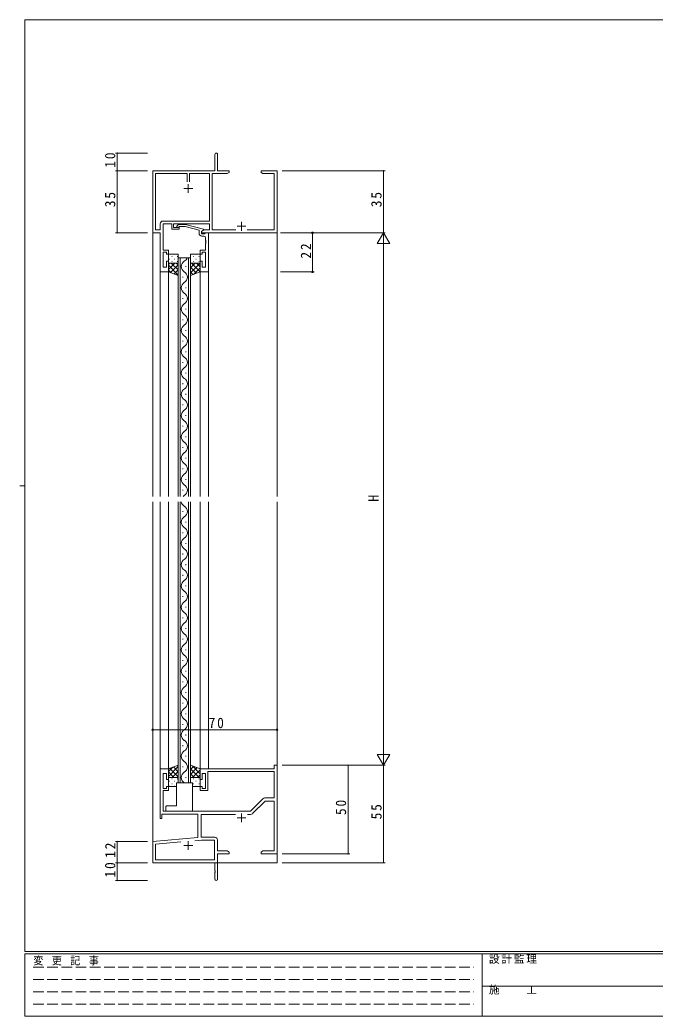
# Model space of a CAD drawing. Units: millimetres, scale not verified. Extents: x -594 to 199, y -420 to 144.
# Drawn here: x -594 to -236, y -420 to 141 of the extents above; entities that cross this region are included whole.
import ezdxf
from ezdxf.enums import TextEntityAlignment as Align

# ---------------------------------------------------------------- set-up
doc = ezdxf.new("R2010")
doc.units = ezdxf.units.MM
doc.header["$LTSCALE"] = 2
doc.linetypes.add('DASHED3', pattern=[4, 3, -1])
for name, color, linetype, lineweight in [('0-1_YKK_ZWAK', 7, 'Continuous', 9), ('0-3_YKK_11', 7, 'Continuous', 9), ('0-4_YKK_12', 2, 'Continuous', 9), ('0-5_YKK_13', 4, 'Continuous', 9), ('0-6_YKK_D', 6, 'Continuous', 9)]:
    doc.layers.add(name, color=color, linetype=linetype, lineweight=lineweight)
doc.styles.add('ＭＳ ゴシック', font='')
doc.styles.get('ＭＳ ゴシック').set_extended_font_data('MS Gothic')

msp = doc.modelspace()

# ---------------------------------------------------------------- linework, layer by layer
at = {"layer": '0-1_YKK_ZWAK'}
for p, q in [((-591.2, -383.6), (-591.2, 141.4)), ((178.8, 141.4), (-591.2, 141.4)), ((-594, -121.1), (-591.2, -121.1)), ((178.8, -383.6), (-591.2, -383.6)), ((-591.2, -420), (-591.2, -385)), ((141, -385), (-591.2, -385)), ((-333.6, -385), (-333.6, -420)), ((-333.6, -403.199), (-204.8, -403.199)), ((-591.2, -420), (141, -420))]:
    msp.add_line(p, q, dxfattribs=at)
at = {"layer": '0-1_YKK_ZWAK', "linetype": 'DASHED3'}
for p, q in [((-586.601, -392.512), (-338.409, -392.512)), ((-586.601, -399.441), (-338.409, -399.441)), ((-586.601, -406.37), (-338.409, -406.37)), ((-586.601, -413.298), (-338.409, -413.298))]:
    msp.add_line(p, q, dxfattribs=at)
at = {"layer": '0-3_YKK_11'}
for p, q in [((-484.2, 65.65), (-484.2, 56.4)), ((-482.7, 56.4), (-482.7, 65.65)), ((-519.2, 56.4), (-519.2, 21.4)), ((-484.2, 56.4), (-519.2, 56.4)), ((-476.2, 56.4), (-482.7, 56.4)), ((-458.2, 56.4), (-458.2, 55.4)), ((-454.658, 56.4), (-458.2, 56.4)), ((-454.475, 56.28), (-454.658, 56.4)), ((-453.925, 56.28), (-454.475, 56.28)), ((-453.742, 56.4), (-453.925, 56.28)), ((-453.658, 56.4), (-453.742, 56.4)), ((-453.475, 56.28), (-453.658, 56.4)), ((-452.925, 56.28), (-453.475, 56.28)), ((-452.742, 56.4), (-452.925, 56.28)), ((-449.2, 56.4), (-452.742, 56.4)), ((-449.2, 21.4), (-449.2, 56.4)), ((-517.57, 23.03), (-517.57, 54.77)), ((-517.57, 54.77), (-499.85, 54.77)), ((-499.85, 54.77), (-499.85, 50.1)), ((-498.55, 50.1), (-498.55, 54.77)), ((-498.55, 54.77), (-487.3, 54.77)), ((-498.55, 50.1), (-498.55, 54.77)), ((-487.3, 54.77), (-487.3, 28.03)), ((-485.67, 54.77), (-477.291, 54.77)), ((-485.67, 23.03), (-485.67, 54.77)), ((-458.2, 55.4), (-457.109, 54.77)), ((-457.109, 54.77), (-450.83, 54.77)), ((-450.83, 54.77), (-450.83, 23.03)), ((-501.7, 46.4), (-496.7, 46.4)), ((-499.2, 48.9), (-499.2, 43.9)), ((-515, 23.03), (-517.57, 23.03)), ((-515, 26.43), (-515, 23.03)), ((-487.3, 28.03), (-513.4, 28.03)), ((-513.37, 11.6), (-513.37, 26.4)), ((-513.37, 26.4), (-508.5, 26.4)), ((-508.5, 26.4), (-508.5, 23.4)), ((-508.5, 23.4), (-504.3, 23.4)), ((-507.5, 24.4), (-507.5, 26.4)), ((-507.5, 26.4), (-487.3, 26.4)), ((-504.3, 24.4), (-507.5, 24.4)), ((-505.424, 25.424), (-504.649, 26.2)), ((-504.649, 26.2), (-500.703, 26.2)), ((-504.151, 25), (-504.576, 24.576)), ((-504.3, 23.4), (-504.3, 24.4)), ((-500.861, 25), (-504.151, 25)), ((-493.1, 22.92), (-500.861, 25)), ((-500.703, 26.2), (-490.6, 23.493)), ((-493.1, 21.1), (-493.1, 22.92)), ((-490.362, 23.03), (-491.8, 22.2)), ((-490.6, 22.893), (-491.8, 22.2)), ((-490.6, 23.493), (-490.6, 22.893)), ((-487.3, 23.03), (-490.362, 23.03)), ((-487.3, 26.4), (-487.3, 23.03)), ((-472.44, 23.03), (-485.67, 23.03)), ((-471.7, 25.1), (-466.7, 25.1)), ((-469.2, 27.6), (-469.2, 22.6)), ((-450.83, 23.03), (-465.96, 23.03)), ((-519.2, 21.4), (-515, 21.4)), ((-515, 21.4), (-515, -0.6)), ((-491.8, 22.2), (-491.8, 20.9)), ((-491.8, 21.4), (-449.2, 21.4)), ((-491.8, 20.9), (-490, 20.9)), ((-490.43, 19.6), (-491.6, 19.6)), ((-490, 20.9), (-489.8, 21.1)), ((-489.8, 21.1), (-489.5, 21.4)), ((-489.5, 21.4), (-487.8, 21.4)), ((-489.43, 17.358), (-489.43, 18.6)), ((-489.31, 17.175), (-489.43, 17.358)), ((-489.31, 16.625), (-489.31, 17.175)), ((-487.8, 21.4), (-487.8, -0.6)), ((-510.4, 11.6), (-513.37, 11.6)), ((-510.4, 9.4), (-510.4, 11.6)), ((-492.4, 11.6), (-489.43, 11.6)), ((-492.4, 9.4), (-492.4, 11.6)), ((-489.43, 16.442), (-489.31, 16.625)), ((-489.43, 16.358), (-489.43, 16.442)), ((-489.31, 16.175), (-489.43, 16.358)), ((-489.43, 15.442), (-489.31, 15.625)), ((-489.43, 11.6), (-489.43, 15.442)), ((-489.31, 15.625), (-489.31, 16.175)), ((-513.37, 10.6), (-511.4, 10.6)), ((-513.37, 2.1), (-513.37, 10.6)), ((-511.4, 10.6), (-511.4, 9.4)), ((-511.4, 9.4), (-510.4, 9.4)), ((-491.4, 9.4), (-492.4, 9.4)), ((-491.4, 10.6), (-491.4, 9.4)), ((-489.43, 10.6), (-491.4, 10.6)), ((-489.43, 2.1), (-489.43, 10.6)), ((-511.4, 2.1), (-513.37, 2.1)), ((-511.4, 5.4), (-511.4, 2.1)), ((-510.4, 5.4), (-511.4, 5.4)), ((-510.4, -0.6), (-510.4, 5.4)), ((-492.4, 5.4), (-491.4, 5.4)), ((-492.4, -0.6), (-492.4, 5.4)), ((-491.4, 5.4), (-491.4, 2.1)), ((-491.4, 2.1), (-489.43, 2.1)), ((-515, -0.6), (-510.4, -0.6)), ((-487.8, -0.6), (-492.4, -0.6)), ((-515, -280.597), (-510.4, -280.597)), ((-515, -308.597), (-515, -280.597)), ((-510.4, -280.597), (-510.4, -286.597)), ((-492.4, -286.597), (-492.4, -280.597)), ((-492.4, -280.597), (-450.83, -280.597)), ((-450.83, -278.597), (-449.2, -278.597)), ((-450.83, -280.597), (-450.83, -278.597)), ((-449.2, -278.597), (-449.2, -328.597)), ((-513.37, -283.297), (-513.37, -291.797)), ((-511.4, -283.297), (-513.37, -283.297)), ((-511.4, -286.597), (-511.4, -283.297)), ((-491.4, -283.297), (-491.4, -286.597)), ((-489.4, -283.297), (-491.4, -283.297)), ((-489.4, -291.797), (-489.4, -283.297)), ((-488.2, -282.227), (-488.2, -292.797)), ((-450.83, -282.227), (-488.2, -282.227)), ((-450.83, -297.097), (-450.83, -282.227)), ((-513.37, -291.797), (-511.4, -291.797)), ((-510.4, -286.597), (-511.4, -286.597)), ((-511.4, -290.597), (-510.4, -290.597)), ((-511.4, -291.797), (-511.4, -290.597)), ((-510.4, -290.597), (-510.4, -292.797)), ((-491.4, -286.597), (-492.4, -286.597)), ((-492.4, -290.597), (-491.4, -290.597)), ((-492.4, -292.797), (-492.4, -290.597)), ((-491.4, -290.597), (-491.4, -291.797)), ((-491.4, -291.797), (-489.4, -291.797)), ((-513.37, -292.797), (-513.37, -304.597)), ((-510.4, -292.797), (-513.37, -292.797)), ((-488.2, -292.797), (-492.4, -292.797)), ((-456.037, -297.097), (-450.83, -297.097)), ((-464.2, -304.597), (-457.169, -297.566)), ((-455.954, -298.897), (-462.986, -305.928)), ((-450.83, -298.897), (-455.954, -298.897)), ((-450.83, -326.967), (-450.83, -298.897)), ((-514, -308.597), (-515, -308.597)), ((-514, -306.227), (-514, -308.597)), ((-493.7, -306.227), (-514, -306.227)), ((-513.37, -304.597), (-464.2, -304.597)), ((-493.7, -319.366), (-493.7, -306.227)), ((-472.625, -306.397), (-491.9, -306.397)), ((-491.9, -306.397), (-491.9, -319.197)), ((-471.7, -308.297), (-466.7, -308.297)), ((-469.2, -305.797), (-469.2, -310.797)), ((-464.117, -306.397), (-465.775, -306.397)), ((-519.2, -321.597), (-493.7, -319.366)), ((-491.9, -319.197), (-484.3, -319.197)), ((-519.2, -333.597), (-519.2, -321.597)), ((-517.57, -323.091), (-503.353, -321.847)), ((-517.57, -331.967), (-517.57, -323.091)), ((-501.7, -323.897), (-496.7, -323.897)), ((-499.2, -321.397), (-499.2, -326.397)), ((-495.466, -321.157), (-491.697, -320.827)), ((-495.466, -321.157), (-491.697, -320.827)), ((-491.697, -320.827), (-484.33, -320.827)), ((-484.33, -320.827), (-484.33, -331.967)), ((-482.7, -320.797), (-482.7, -326.967)), ((-482.7, -326.967), (-477.291, -326.967)), ((-476.2, -328.597), (-482.7, -328.597)), ((-482.7, -328.597), (-482.7, -342.847)), ((-458.2, -327.597), (-457.109, -326.967)), ((-458.2, -328.597), (-458.2, -327.597)), ((-454.658, -328.597), (-458.2, -328.597)), ((-457.109, -326.967), (-450.83, -326.967)), ((-454.475, -328.477), (-454.658, -328.597)), ((-453.925, -328.477), (-454.475, -328.477)), ((-453.742, -328.597), (-453.925, -328.477)), ((-453.658, -328.597), (-453.742, -328.597)), ((-453.475, -328.477), (-453.658, -328.597)), ((-452.925, -328.477), (-453.475, -328.477)), ((-452.742, -328.597), (-452.925, -328.477)), ((-449.2, -328.597), (-452.742, -328.597)), ((-484.2, -333.597), (-519.2, -333.597)), ((-484.33, -331.967), (-517.57, -331.967)), ((-484.2, -338.139), (-484.2, -333.597)), ((-484.08, -338.322), (-484.2, -338.139)), ((-484.2, -339.055), (-484.08, -338.872)), ((-484.2, -342.847), (-484.2, -339.055)), ((-484.08, -338.872), (-484.08, -338.322))]:
    msp.add_line(p, q, dxfattribs=at)
for points in [[(-477.291, 54.77), (-476.2, 55.4), (-476.2, 56.4)], [(-490.362, 23.03), (-491.8, 22.2), (-491.8, 21.4)], [(-477.291, -326.967), (-476.2, -327.597), (-476.2, -328.597)]]:
    msp.add_lwpolyline(points, dxfattribs=at)
for centre, radius, start, end in [((-483.45, 65.65), 0.75, 359.99998, 180), ((-513.4, 26.43), 1.6, 90, 179.99998), ((-505, 25), 0.6, 134.99998, 315), ((-491.6, 21.1), 1.5, 180, 269.99998), ((-490.43, 18.6), 1, 0, 89.99998), ((-456.037, -298.697), 1.6, 89.99998, 134.99998), ((-464.117, -304.797), 1.6, 269.99998, 314.99998), ((-484.3, -320.797), 1.6, 0, 89.99998), ((-483.45, -342.847), 0.75, 179.99998, 0)]:
    msp.add_arc(centre, radius, start, end, dxfattribs=at)
at = {"layer": '0-4_YKK_12'}
for p, q in [((-519.2, 51.4), (-519.2, -127.1)), ((-449.2, 51.4), (-449.2, -127.1)), ((-504.8, -127.1), (-504.8, 7.4)), ((-504.8, 7.4), (-498, 7.4)), ((-503.8, 7.4), (-503.8, -127.1)), ((-499, -127.1), (-499, 7.4)), ((-498, 7.4), (-498, -127.1)), ((-500.64, 2.2), (-500.64, 2.6)), ((-515, -0.3), (-515, -127.1)), ((-510.4, -0.1), (-510.4, -127.1)), ((-502.16, -3.8), (-502.16, -3.4)), ((-492.4, -0.3), (-492.4, -127.1)), ((-487.8, -0.3), (-487.8, -127.1)), ((-500.64, -9.8), (-500.64, -9.4)), ((-502.16, -15.8), (-502.16, -15.4)), ((-500.64, -21.8), (-500.64, -21.4)), ((-502.16, -27.8), (-502.16, -27.4)), ((-500.64, -33.8), (-500.64, -33.4)), ((-502.16, -39.8), (-502.16, -39.4)), ((-500.64, -45.8), (-500.64, -45.4)), ((-502.16, -51.8), (-502.16, -51.4)), ((-500.64, -57.8), (-500.64, -57.4)), ((-502.16, -63.8), (-502.16, -63.4)), ((-500.64, -69.8), (-500.64, -69.4)), ((-502.16, -75.8), (-502.16, -75.4)), ((-500.64, -81.8), (-500.64, -81.4)), ((-502.16, -87.8), (-502.16, -87.4)), ((-500.64, -93.8), (-500.64, -93.4)), ((-502.16, -99.8), (-502.16, -99.4)), ((-500.64, -105.8), (-500.64, -105.4)), ((-502.16, -111.8), (-502.16, -111.4)), ((-500.64, -117.8), (-500.64, -117.4)), ((-502.16, -123.8), (-502.16, -123.4)), ((-519.2, -130.1), (-519.2, -333.6)), ((-515, -130.1), (-515, -280.9)), ((-510.4, -130.1), (-510.4, -281.1)), ((-504.8, -288.6), (-504.8, -130.1)), ((-503.8, -130.1), (-503.8, -288.6)), ((-499, -288.6), (-499, -130.1)), ((-498, -130.1), (-498, -288.6)), ((-492.4, -130.1), (-492.4, -280.9)), ((-487.8, -130.1), (-487.8, -280.6)), ((-449.2, -130.1), (-449.2, -278.6)), ((-502.16, -135.8), (-502.16, -135.4)), ((-500.64, -141.8), (-500.64, -141.4)), ((-502.16, -147.8), (-502.16, -147.4)), ((-500.64, -153.8), (-500.64, -153.4)), ((-502.16, -159.8), (-502.16, -159.4)), ((-500.64, -165.8), (-500.64, -165.4)), ((-502.16, -171.8), (-502.16, -171.4)), ((-500.64, -177.8), (-500.64, -177.4)), ((-502.16, -183.8), (-502.16, -183.4)), ((-500.64, -189.8), (-500.64, -189.4)), ((-502.16, -195.8), (-502.16, -195.4)), ((-500.64, -201.8), (-500.64, -201.4)), ((-502.16, -207.8), (-502.16, -207.4)), ((-500.64, -213.8), (-500.64, -213.4)), ((-502.16, -219.8), (-502.16, -219.4)), ((-500.64, -225.8), (-500.64, -225.4)), ((-502.16, -231.8), (-502.16, -231.4)), ((-500.64, -237.8), (-500.64, -237.4)), ((-502.16, -243.8), (-502.16, -243.4)), ((-500.64, -249.8), (-500.64, -249.4)), ((-502.16, -255.8), (-502.16, -255.4)), ((-500.64, -261.8), (-500.64, -261.4)), ((-502.16, -267.8), (-502.16, -267.4)), ((-500.64, -273.8), (-500.64, -273.4)), ((-502.16, -279.8), (-502.16, -279.4)), ((-449.2, -280), (-449.2, -333.6)), ((-500.64, -285.8), (-500.64, -285.4)), ((-498, -288.6), (-504.8, -288.6)), ((-519.2, -333.6), (-506.5, -333.6)), ((-504.7, -333.6), (-449.2, -333.6))]:
    msp.add_line(p, q, dxfattribs=at)
for centre, start, end in [((-503.077, 8.4), 299.20253, 343.08415), ((-499.723, 2.4), 119.20253, 240.79745), ((-503.077, -3.6), 299.20253, 60.79745), ((-499.723, -9.6), 119.20253, 240.79745), ((-503.077, -15.6), 299.20253, 60.79745), ((-499.723, -21.6), 119.20253, 240.79745), ((-503.077, -27.6), 299.20253, 60.79745), ((-499.723, -33.6), 119.20253, 240.79745), ((-503.077, -39.6), 299.20253, 60.79745), ((-499.723, -45.6), 119.20253, 240.79745), ((-503.077, -51.6), 299.20253, 60.79745), ((-499.723, -57.6), 119.20253, 240.79745), ((-503.077, -63.6), 299.20253, 60.79745), ((-499.723, -69.6), 119.20253, 240.79745), ((-503.077, -75.6), 299.20253, 60.79745), ((-499.723, -81.6), 119.20253, 240.79745), ((-503.077, -87.6), 299.20253, 60.79745), ((-499.723, -93.6), 119.20253, 240.79745), ((-503.077, -99.6), 299.20253, 60.79745), ((-499.723, -105.6), 119.20253, 240.79745), ((-503.077, -111.6), 299.20253, 60.79745), ((-499.723, -117.6), 119.20253, 240.79745), ((-503.077, -123.6), 299.20253, 60.79745), ((-499.723, -129.6), 119.20253, 133.32971), ((-499.723, -129.6), 188.36526, 240.79745), ((-503.077, -135.6), 299.20253, 60.79745), ((-499.723, -141.6), 119.20253, 240.79745), ((-503.077, -147.6), 299.20253, 60.79745), ((-499.723, -153.6), 119.20253, 240.79745), ((-503.077, -159.6), 299.20253, 60.79745), ((-499.723, -165.6), 119.20253, 240.79745), ((-503.077, -171.6), 299.20253, 60.79745), ((-499.723, -177.6), 119.20253, 240.79745), ((-503.077, -183.6), 299.20253, 60.79745), ((-499.723, -189.6), 119.20253, 240.79745), ((-503.077, -195.6), 299.20253, 60.79745), ((-499.723, -201.6), 119.20253, 240.79745), ((-503.077, -207.6), 299.20253, 60.79745), ((-499.723, -213.6), 119.20253, 240.79745), ((-503.077, -219.6), 299.20253, 60.79745), ((-499.723, -225.6), 119.20253, 240.79745), ((-503.077, -231.6), 299.20253, 60.79745), ((-499.723, -237.6), 119.20253, 240.79745), ((-503.077, -243.6), 299.20253, 60.79745), ((-499.723, -249.6), 119.20253, 240.79745), ((-503.077, -255.6), 299.20253, 60.79745), ((-499.723, -261.6), 119.20253, 240.79745), ((-503.077, -267.6), 299.20253, 60.79745), ((-499.723, -273.6), 119.20253, 240.79745), ((-503.077, -279.6), 299.20253, 60.79745), ((-499.723, -285.6), 119.20253, 240.79745)]:
    msp.add_arc(centre, 3.437, start, end, dxfattribs=at)
at = {"layer": '0-5_YKK_13'}
for p, q in [((-510.4, 9.4), (-510.4, 4.4)), ((-504.8, 9.4), (-510.4, 9.4)), ((-510.006, 6.625), (-509.806, 6.625)), ((-508.391, 8.04), (-508.191, 8.04)), ((-506.976, 6.625), (-506.776, 6.625)), ((-505.361, 8.04), (-505.161, 8.04)), ((-504.8, 4.4), (-504.8, 9.4)), ((-498, 9.4), (-492.4, 9.4)), ((-498, 4.4), (-498, 9.4)), ((-497.886, 6.625), (-497.686, 6.625)), ((-496.271, 8.04), (-496.071, 8.04)), ((-494.856, 6.625), (-494.656, 6.625)), ((-493.241, 8.04), (-493.041, 8.04)), ((-492.4, 9.4), (-492.4, 4.4)), ((-510.4, 4.4), (-504.8, 4.4)), ((-510.4, -0.6), (-510.4, 4.4)), ((-510.4, 4.4), (-504.8, 4.4)), ((-509.502, 4.4), (-510.4, 3.502)), ((-506.674, 4.4), (-510.4, 0.674)), ((-510.4, 3.238), (-504.8, -2.362)), ((-510.4, 0.409), (-508.83, -1.161)), ((-504.8, 3.446), (-509.255, -1.009)), ((-508.734, 4.4), (-504.8, 0.466)), ((-508.391, 5.21), (-508.191, 5.21)), ((-504.8, 0.617), (-507.17, -1.753)), ((-505.905, 4.4), (-504.8, 3.295)), ((-505.361, 5.21), (-505.161, 5.21)), ((-504.8, 4.4), (-504.8, -2.6)), ((-492.4, 4.4), (-498, 4.4)), ((-498, 4.4), (-498, -2.6)), ((-492.4, 4.4), (-498, 4.4)), ((-495.36, 4.4), (-498, 1.76)), ((-492.532, 4.4), (-498, -1.068)), ((-498, 2.151), (-494.499, -1.35)), ((-497.42, 4.4), (-492.415, -0.605)), ((-496.271, 5.21), (-496.071, 5.21)), ((-492.4, 1.703), (-495.983, -1.88)), ((-494.592, 4.4), (-492.4, 2.208)), ((-493.241, 5.21), (-493.041, 5.21)), ((-492.4, -0.6), (-492.4, 4.4)), ((-504.8, -2.6), (-510.4, -0.6)), ((-504.8, -2.211), (-505.086, -2.498)), ((-498, -2.6), (-492.4, -0.6)), ((-498, -0.677), (-496.583, -2.094)), ((-504.8, -278.6), (-510.4, -280.6)), ((-504.8, -279.402), (-510.4, -285.002)), ((-507.952, -279.726), (-510.4, -282.173)), ((-510.4, -280.6), (-510.4, -285.6)), ((-509.671, -280.34), (-504.8, -285.21)), ((-507.587, -279.595), (-504.8, -282.382)), ((-505.503, -278.851), (-504.8, -279.554)), ((-504.8, -285.6), (-504.8, -278.6)), ((-498, -278.6), (-492.4, -280.6)), ((-498, -285.6), (-498, -278.6)), ((-496.167, -279.255), (-498, -281.087)), ((-494.083, -279.999), (-498, -283.916)), ((-498, -280.697), (-493.097, -285.6)), ((-496.862, -279.007), (-492.4, -283.468)), ((-492.462, -280.578), (-492.4, -280.64)), ((-492.4, -280.6), (-492.4, -285.6)), ((-510.4, -282.439), (-507.239, -285.6)), ((-510.4, -285.267), (-510.067, -285.6)), ((-510.4, -285.6), (-504.8, -285.6)), ((-510.4, -290.6), (-510.4, -285.6)), ((-510.4, -285.6), (-504.8, -285.6)), ((-508.391, -286.23), (-508.191, -286.23)), ((-504.8, -282.23), (-508.17, -285.6)), ((-505.361, -286.23), (-505.161, -286.23)), ((-504.8, -285.059), (-505.341, -285.6)), ((-504.8, -285.6), (-504.8, -288.6)), ((-498, -283.525), (-495.925, -285.6)), ((-492.4, -285.6), (-498, -285.6)), ((-498, -285.6), (-498, -288.6)), ((-492.4, -285.6), (-498, -285.6)), ((-492.4, -281.144), (-496.856, -285.6)), ((-496.271, -286.23), (-496.071, -286.23)), ((-492.4, -283.973), (-494.028, -285.6)), ((-493.241, -286.23), (-493.041, -286.23)), ((-492.4, -290.6), (-492.4, -285.6)), ((-505.87, -290.6), (-510.4, -290.6)), ((-510.006, -287.645), (-509.806, -287.645)), ((-510.006, -290.475), (-509.806, -290.475)), ((-508.391, -289.06), (-508.191, -289.06)), ((-506.976, -287.645), (-506.776, -287.645)), ((-506.976, -290.475), (-506.776, -290.475)), ((-505.87, -288.6), (-505.87, -301.3)), ((-496.87, -288.6), (-505.87, -288.6)), ((-505.87, -288.6), (-505.87, -290.6)), ((-504.8, -288.6), (-505.87, -288.6)), ((-498, -288.6), (-496.87, -288.6)), ((-497.886, -287.645), (-497.686, -287.645)), ((-496.87, -304.3), (-496.87, -288.6)), ((-496.87, -288.6), (-496.87, -290.6)), ((-496.87, -290.6), (-492.4, -290.6)), ((-496.271, -289.06), (-496.071, -289.06)), ((-494.856, -287.645), (-494.656, -287.645)), ((-494.856, -290.475), (-494.656, -290.475)), ((-493.241, -289.06), (-493.041, -289.06)), ((-511.77, -301.9), (-511.77, -304.3)), ((-506.17, -301.6), (-511.47, -301.6)), ((-511.47, -304.6), (-497.17, -304.6))]:
    msp.add_line(p, q, dxfattribs=at)
for centre, start, end in [((-511.47, -301.9), 90, 180), ((-506.17, -301.3), 270, 0), ((-511.47, -304.3), 180, 270), ((-497.17, -304.3), 270, 0)]:
    msp.add_arc(centre, 0.3, start, end, dxfattribs=at)
at = {"layer": '0-6_YKK_D'}
for p, q in [((-522.2, 66.4), (-540.2, 66.4)), ((-539.2, 56.4), (-539.2, 66.4)), ((-522.2, 56.4), (-540.2, 56.4)), ((-522.2, 56.4), (-540.2, 56.4)), ((-539.2, 21.4), (-539.2, 56.4)), ((-446.2, 56.4), (-388.2, 56.4)), ((-389.2, 56.4), (-389.2, 21.4)), ((-522.2, 21.4), (-540.2, 21.4)), ((-447.2, 21.4), (-428.2, 21.4)), ((-446.2, 21.4), (-388.2, 21.4)), ((-446.2, 21.4), (-388.2, 21.4)), ((-429.2, -0.6), (-429.2, 21.4)), ((-389.2, 21.4), (-392.7, 15.338)), ((-389.2, 21.4), (-385.7, 15.338)), ((-389.2, 21.4), (-389.2, 9.276)), ((-392.7, 15.338), (-385.7, 15.338)), ((-389.2, 14.4), (-389.2, -271.602)), ((-447.2, -0.6), (-428.2, -0.6)), ((-519.2, -276.6), (-519.2, -257.6)), ((-449.2, -276.6), (-449.2, -257.6)), ((-519.2, -258.6), (-449.2, -258.6)), ((-389.2, -278.602), (-389.2, -266.477)), ((-385.7, -272.539), (-392.7, -272.539)), ((-389.2, -278.602), (-392.7, -272.539)), ((-389.2, -278.602), (-385.7, -272.539)), ((-446.2, -278.597), (-388.2, -278.597)), ((-446.2, -278.602), (-408.2, -278.602)), ((-446.2, -278.602), (-388.2, -278.602)), ((-409.2, -278.602), (-409.2, -328.597)), ((-389.2, -278.597), (-389.2, -333.597)), ((-522.2, -321.597), (-540.2, -321.597)), ((-539.2, -333.597), (-539.2, -321.597)), ((-446.2, -328.597), (-408.2, -328.597)), ((-522.2, -333.597), (-540.2, -333.597)), ((-522.2, -333.597), (-540.2, -333.597)), ((-539.2, -333.597), (-539.2, -343.597)), ((-446.2, -333.597), (-388.2, -333.597)), ((-522.2, -343.597), (-540.2, -343.597))]:
    msp.add_line(p, q, dxfattribs=at)
for centre in [(-429.2, 21.4), (-429.2, -0.6), (-519.2, -258.6), (-449.2, -258.6)]:
    msp.add_circle(centre, 0.425, dxfattribs=at)
for centre, start, end in [((-539.2, 66.4), 90, 270), ((-539.2, 66.4), 270, 90), ((-539.2, 56.4), 90, 270), ((-539.2, 56.4), 90, 270), ((-539.2, 56.4), 270, 90), ((-539.2, 56.4), 270, 90), ((-389.2, 56.4), 90, 270), ((-389.2, 56.4), 270, 90), ((-539.2, 21.4), 90, 270), ((-539.2, 21.4), 270, 90), ((-409.2, -278.602), 90, 270), ((-409.2, -278.602), 270, 90), ((-539.2, -321.597), 90, 270), ((-539.2, -321.597), 270, 90), ((-409.2, -328.597), 90, 270), ((-409.2, -328.597), 270, 90), ((-539.2, -333.597), 90, 270), ((-539.2, -333.597), 90, 270), ((-539.2, -333.597), 270, 90), ((-539.2, -333.597), 270, 90), ((-389.2, -333.597), 90, 270), ((-389.2, -333.597), 270, 90), ((-539.2, -343.597), 90, 270), ((-539.2, -343.597), 270, 90)]:
    msp.add_arc(centre, 0.106, start, end, dxfattribs=at)

# ---------------------------------------------------------------- texts
at = {"layer": '0-1_YKK_ZWAK', "char_height": 4.399, "attachment_point": 7, "style": 'ＭＳ ゴシック'}
for s, insert in [('\\T1.22;\\W0.95;変\\~更\\~記\\~事', (-586.486, -391.447)), ('\\T1.17;設計監理', (-329.831, -390.533)), ('\\T1.17;施\u3000\u3000工', (-329.831, -407.854))]:
    msp.add_mtext(s, dxfattribs=dict(at, insert=insert))
at = {"layer": '0-6_YKK_D', "color": 7, "style": 'ＭＳ ゴシック'}
msp.add_text('H', height=5.865, rotation=90, dxfattribs=at).set_placement((-390.2, -130.148), align=Align.BOTTOM_LEFT)
at = {"layer": '0-6_YKK_D', "color": 7, "char_height": 5.865, "attachment_point": 7, "rotation": 90, "style": 'ＭＳ ゴシック'}
for s, insert in [('\\T1.27;\\W0.95;10', (-540.2, 58.098)), ('\\T1.27;\\W0.95;35', (-540.2, 35.83)), ('\\T1.27;\\W0.95;35', (-390.2, 35.83)), ('\\T1.27;\\W0.95;22', (-430, 6.88)), ('\\T1.27;\\W0.95;50', (-410.2, -306.73)), ('\\T1.27;\\W0.95;55', (-390.2, -309.167)), ('\\T1.27;\\W0.95;12', (-540.2, -330.85)), ('\\T1.27;\\W0.95;10', (-540.2, -341.899))]:
    msp.add_mtext(s, dxfattribs=dict(at, insert=insert))
at = {"layer": '0-6_YKK_D', "color": 7, "insert": (-487.72, -257.8), "char_height": 5.865, "attachment_point": 7, "style": 'ＭＳ ゴシック'}
msp.add_mtext('\\T1.27;\\W0.95;70', dxfattribs=at)

doc.saveas('drawing.dxf')
